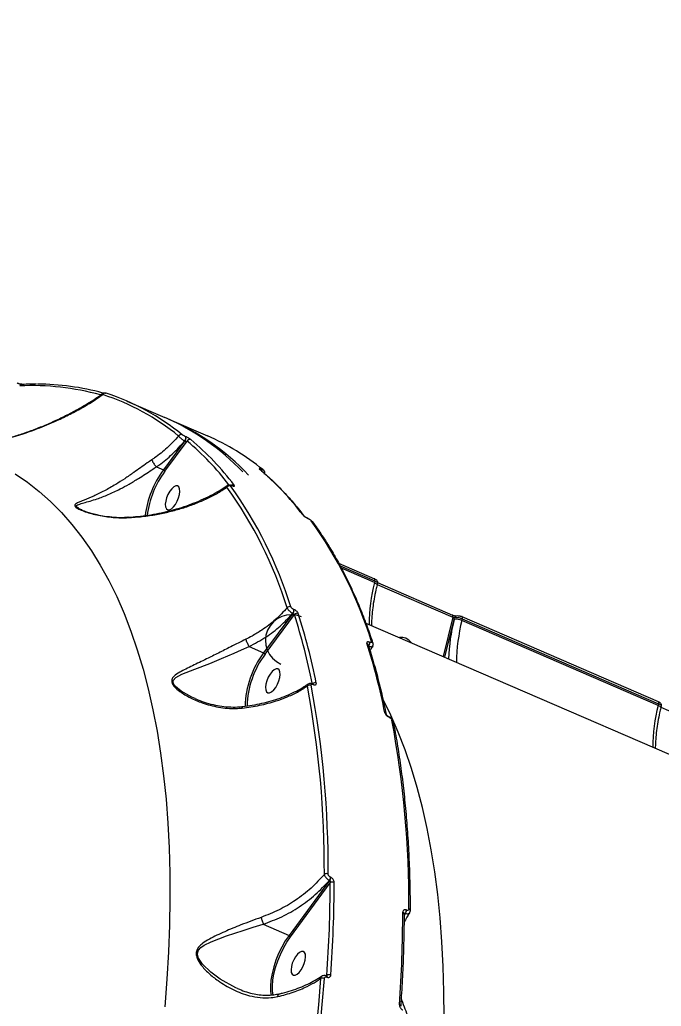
# Model space of a CAD drawing. Header units: millimetres. Extents: x -6901 to 7060, y -7557 to 6158.
# Drawn here: x 3276.9 to 3500.8, y -3158.8 to -2814.4 of the extents above; entities that cross this region are included whole.
import ezdxf

# ---------------------------------------------------------------- set-up
doc = ezdxf.new("R2010")
doc.units = ezdxf.units.MM
for name, color, linetype in [('DIKOM_ОБЪЕКТ', 7, 'Continuous'), ('DIKOM_РАЗМЕР_ЗОНА', 7, 'Continuous'), ('DIKOM_РАЗМЕР_ОБЪЕКТА', 7, 'Continuous')]:
    doc.layers.add(name, color=color, linetype=linetype)
doc.styles.add('style1', font='arial.ttf', dxfattribs={"width": 0.8})
doc.dimstyles.new('1-50', dxfattribs={"dimtxt": 300, "dimasz": 200, "dimexe": 100, "dimexo": 0, "dimgap": 100, "dimtad": 1, "dimtxsty": 'style1', "dimcen": 200, "dimclrd": 7, "dimclre": 7, "dimclrt": 7, "dimadec": 1, "dimazin": 2, "dimtfac": 1, "dimtmove": 0, "dimatfit": 2, "dimfxl": 0, "dimlwd": 25, "dimlwe": 18, "dimarcsym": 0})

# ---------------------------------------------------------------- blocks, each defined once
blk = doc.blocks.new('*D1')
at = {"layer": 'Defpoints', "color": 0, "transparency": 16777216}
for p in [(-4076.66, -462.32), (4983.51, -3127.59), (4983.51, -6854.07)]:
    blk.add_point(p, dxfattribs=at)
at = {"layer": 'DIKOM_РАЗМЕР_ОБЪЕКТА', "color": 7, "lineweight": 18, "transparency": 16777216}
for p, q in [((-4076.66, -462.32), (-4076.66, -6954.07)), ((4983.51, -3127.59), (4983.51, -6954.07))]:
    blk.add_line(p, q, dxfattribs=at)
at = {"layer": 'DIKOM_РАЗМЕР_ОБЪЕКТА', "color": 7, "lineweight": 25, "transparency": 16777216}
blk.add_line((-3876.66, -6854.07), (4783.51, -6854.07), dxfattribs=at)
at = {"layer": 'DIKOM_РАЗМЕР_ОБЪЕКТА', "color": 7, "transparency": 16777216}
for points in [[(-3876.66, -6820.74), (-3876.66, -6887.4), (-4076.66, -6854.07)], [(4783.51, -6820.74), (4783.51, -6887.4), (4983.51, -6854.07)]]:
    blk.add_solid(points, dxfattribs=at)
at = {"layer": 'DIKOM_РАЗМЕР_ОБЪЕКТА', "color": 7, "transparency": 16777216, "insert": (453.43, -6600.9), "char_height": 300, "attachment_point": 5, "style": 'style1'}
blk.add_mtext('9050', dxfattribs=at)
blk = doc.blocks.new('*D2')
at = {"layer": 'Defpoints', "color": 0, "transparency": 16777216}
for p in [(-1102.73, 4151.17), (-5819.23, -4492.42), (4721.24, -4492.42)]:
    blk.add_point(p, dxfattribs=at)
at = {"layer": 'DIKOM_РАЗМЕР_ОБЪЕКТА', "color": 7, "lineweight": 18, "transparency": 16777216}
for p, q in [((-1102.73, 4151.17), (-5919.23, 4151.17)), ((4721.24, -4492.42), (-5919.23, -4492.42))]:
    blk.add_line(p, q, dxfattribs=at)
at = {"layer": 'DIKOM_РАЗМЕР_ОБЪЕКТА', "color": 7, "lineweight": 25, "transparency": 16777216}
blk.add_line((-5819.23, 3951.17), (-5819.23, -4292.42), dxfattribs=at)
at = {"layer": 'DIKOM_РАЗМЕР_ОБЪЕКТА', "color": 7, "transparency": 16777216}
for points in [[(-5852.56, 3951.17), (-5785.89, 3951.17), (-5819.23, 4151.17)], [(-5852.56, -4292.42), (-5785.89, -4292.42), (-5819.23, -4492.42)]]:
    blk.add_solid(points, dxfattribs=at)
at = {"layer": 'DIKOM_РАЗМЕР_ОБЪЕКТА', "color": 7, "transparency": 16777216, "insert": (-6072.4, -170.63), "char_height": 300, "attachment_point": 5, "rotation": 90, "style": 'style1'}
blk.add_mtext('8650', dxfattribs=at)
blk = doc.blocks.new('*D3')
at = {"layer": 'Defpoints', "color": 0, "transparency": 16777216}
for p in [(-1553.27, 6158.28), (-6450.85, -6312.94), (5659.92, -6312.94)]:
    blk.add_point(p, dxfattribs=at)
at = {"layer": 'DIKOM_РАЗМЕР_ЗОНА', "color": 7, "lineweight": 18, "transparency": 16777216}
for p, q in [((-1553.27, 6158.28), (-6550.85, 6158.28)), ((5659.92, -6312.94), (-6550.85, -6312.94))]:
    blk.add_line(p, q, dxfattribs=at)
at = {"layer": 'DIKOM_РАЗМЕР_ЗОНА', "color": 7, "lineweight": 25, "transparency": 16777216}
blk.add_line((-6450.85, 5958.28), (-6450.85, -6112.94), dxfattribs=at)
at = {"layer": 'DIKOM_РАЗМЕР_ЗОНА', "color": 7, "transparency": 16777216}
for points in [[(-6484.18, 5958.28), (-6417.52, 5958.28), (-6450.85, 6158.28)], [(-6484.18, -6112.94), (-6417.52, -6112.94), (-6450.85, -6312.94)]]:
    blk.add_solid(points, dxfattribs=at)
at = {"layer": 'DIKOM_РАЗМЕР_ЗОНА', "color": 7, "transparency": 16777216, "insert": (-6704.02, -77.33), "char_height": 300, "attachment_point": 5, "rotation": 90, "style": 'style1'}
blk.add_mtext('12500', dxfattribs=at)
blk = doc.blocks.new('*D4')
at = {"layer": 'Defpoints', "color": 0, "transparency": 16777216}
for p in [(-5588.2, -1083.32), (7059.54, -2218.88), (7059.54, -7457.08)]:
    blk.add_point(p, dxfattribs=at)
at = {"layer": 'DIKOM_РАЗМЕР_ЗОНА', "color": 7, "lineweight": 18, "transparency": 16777216}
for p, q in [((-5588.2, -1083.32), (-5588.2, -7557.08)), ((7059.54, -2218.88), (7059.54, -7557.08))]:
    blk.add_line(p, q, dxfattribs=at)
at = {"layer": 'DIKOM_РАЗМЕР_ЗОНА', "color": 7, "lineweight": 25, "transparency": 16777216}
blk.add_line((-5388.2, -7457.08), (6859.54, -7457.08), dxfattribs=at)
at = {"layer": 'DIKOM_РАЗМЕР_ЗОНА', "color": 7, "transparency": 16777216}
for points in [[(-5388.2, -7423.74), (-5388.2, -7490.41), (-5588.2, -7457.08)], [(6859.54, -7423.74), (6859.54, -7490.41), (7059.54, -7457.08)]]:
    blk.add_solid(points, dxfattribs=at)
at = {"layer": 'DIKOM_РАЗМЕР_ЗОНА', "color": 7, "transparency": 16777216, "insert": (735.67, -7203.9), "char_height": 300, "attachment_point": 5, "style": 'style1'}
blk.add_mtext('12650', dxfattribs=at)

msp = doc.modelspace()

# ---------------------------------------------------------------- linework, layer by layer
at = {"layer": 'DIKOM_ОБЪЕКТ', "color": 7, "linetype": 'Continuous', "lineweight": 15}
for p, q in [((3314.272, -2947.506), (3327.527, -2953.246)), ((3329.177, -2953.961), (3342.431, -2959.701)), ((3334.538, -2961.44), (3327.002, -2971.555)), ((3327.498, -2972.026), (3335.345, -2961.493)), ((3334.511, -2961.428), (3334.538, -2961.44)), ((3334.818, -2959.962), (3334.791, -2959.95)), ((3324.557, -2970.495), (3324.563, -2970.499)), ((3324.563, -2970.499), (3327.002, -2971.555)), ((3361.255, -2971.411), (3361.228, -2971.4)), ((3350.832, -2976.949), (3350.917, -2976.986)), ((3350.917, -2977.019), (3351.002, -2977.055)), ((3377.327, -2988.424), (3377.412, -2988.46)), ((3377.412, -2988.493), (3377.497, -2988.53)), ((3388.172, -3004.132), (3400.684, -3009.551)), ((3388.664, -3005.041), (3400.805, -3010.299)), ((3400.656, -3010.904), (3389.139, -3005.916)), ((3400.805, -3010.299), (3400.656, -3010.904)), ((3401.717, -3011.095), (3401.563, -3011.721)), ((3401.608, -3011.537), (3428.005, -3022.969)), ((3401.742, -3010.9), (3427.884, -3022.222)), ((3372.588, -3020.311), (3372.542, -3020.291)), ((3372.22, -3021.641), (3361.999, -3035.432)), ((3362.496, -3035.902), (3372.739, -3022.081)), ((3372.175, -3021.621), (3372.22, -3021.641)), ((3428.005, -3022.969), (3424.634, -3036.712)), ((3425.262, -3036.984), (3428.506, -3023.755)), ((3428.506, -3023.755), (3428.664, -3023.113)), ((3431.193, -3024.129), (3431.341, -3023.523)), ((3499.693, -3053.795), (3431.193, -3024.129)), ((3431.221, -3022.776), (3431.209, -3022.771)), ((3431.221, -3022.776), (3499.721, -3052.442)), ((3431.341, -3023.523), (3499.842, -3053.189)), ((3397.663, -3025.032), (3666.522, -3141.469)), ((3356.953, -3033.246), (3361.999, -3035.432)), ((3399.043, -3031.768), (3398.997, -3031.748)), ((3379.126, -3046.213), (3379.192, -3046.242)), ((3379.279, -3046.448), (3379.345, -3046.477)), ((3499.842, -3053.189), (3499.693, -3053.795)), ((3500.753, -3053.986), (3500.6, -3054.612)), ((3500.645, -3054.428), (3527.041, -3065.86)), ((3405.602, -3057.679), (3405.668, -3057.708)), ((3405.755, -3057.914), (3405.82, -3057.943)), ((3385.403, -3113.808), (3385.337, -3113.779)), ((3385.007, -3114.912), (3370.874, -3134.08)), ((3371.372, -3134.549), (3385.249, -3115.728)), ((3384.942, -3114.884), (3385.007, -3114.912)), ((3411.483, -3126.378), (3411.002, -3127.299)), ((3411.005, -3126.909), (3411.417, -3126.35)), ((3411.417, -3126.35), (3411.483, -3126.378)), ((3411.878, -3125.274), (3411.812, -3125.245)), ((3361.889, -3130.188), (3370.874, -3134.08)), ((3383.924, -3148.154), (3383.97, -3148.173)), ((3384.071, -3148.034), (3383.926, -3148.154)), ((3384.089, -3148.632), (3384.134, -3148.651))]:
    msp.add_line(p, q, dxfattribs=at)
at = {"layer": 'DIKOM_ОБЪЕКТ', "color": 7, "linetype": 'Continuous', "lineweight": 15, "flags": 128}
for points in [[(3360.746, -2971.449), (3360.702, -2971.415), (3360.55, -2971.328)], [(3361.905, -2971.578), (3361.862, -2971.545), (3361.717, -2971.463)], [(3275.295, -2972.961), (3279.575, -2975.854), (3283.7, -2979.065), (3287.667, -2982.591), (3291.473, -2986.43), (3295.112, -2990.578), (3298.583, -2995.031), (3301.882, -2999.784), (3305.005, -3004.834), (3307.95, -3010.175), (3310.715, -3015.803), (3313.296, -3021.712), (3315.692, -3027.898), (3317.899, -3034.353), (3319.917, -3041.073), (3321.742, -3048.05), (3323.374, -3055.279), (3324.811, -3062.753), (3326.051, -3070.464), (3327.094, -3078.406), (3327.938, -3086.572), (3328.582, -3094.952), (3329.027, -3103.541), (3329.271, -3112.329), (3329.315, -3121.309), (3329.158, -3130.472), (3328.8, -3139.81), (3328.242, -3149.314), (3327.485, -3158.976)], [(3329.939, -2978.115), (3329.239, -2979.014), (3328.62, -2980.098), (3328.13, -2981.281), (3327.81, -2982.467), (3327.686, -2983.558), (3327.768, -2984.468), (3328.049, -2985.121), (3328.507, -2985.467), (3329.103, -2985.475), (3329.791, -2985.146), (3330.514, -2984.506), (3331.214, -2983.608), (3331.833, -2982.523), (3332.323, -2981.34), (3332.643, -2980.155), (3332.766, -2979.064), (3332.685, -2978.154), (3332.404, -2977.5), (3331.946, -2977.155), (3331.35, -2977.147), (3330.662, -2977.476), (3329.939, -2978.115)], [(3400.805, -3010.299), (3400.838, -3010.127), (3400.852, -3009.968), (3400.844, -3009.827), (3400.817, -3009.71), (3400.77, -3009.62), (3400.705, -3009.562), (3400.684, -3009.551)], [(3400.656, -3010.904), (3400.958, -3011.05), (3401.209, -3011.204), (3401.399, -3011.359), (3401.52, -3011.51), (3401.568, -3011.65), (3401.563, -3011.721)], [(3428.005, -3022.969), (3428.038, -3022.797), (3428.051, -3022.637), (3428.044, -3022.496), (3428.016, -3022.379), (3427.968, -3022.289), (3427.903, -3022.231), (3427.884, -3022.222)], [(3431.341, -3023.523), (3431.375, -3023.352), (3431.388, -3023.193), (3431.38, -3023.052), (3431.353, -3022.935), (3431.306, -3022.845), (3431.241, -3022.786), (3431.221, -3022.776)], [(3338.123, -3051.384), (3336.989, -3050.926), (3333.212, -3048.786), (3331.249, -3047.171), (3330.555, -3046.201), (3330.4, -3045.309), (3330.402, -3045.298), (3330.468, -3045.053), (3331.312, -3044.07), (3333.453, -3042.92), (3338.011, -3041.11), (3343.165, -3039.149), (3347.341, -3037.441), (3351.695, -3035.568), (3354.316, -3034.409), (3356.946, -3033.243), (3356.948, -3033.243), (3356.948, -3033.243)], [(3364.937, -3041.992), (3364.237, -3042.89), (3363.617, -3043.975), (3363.128, -3045.158), (3362.808, -3046.343), (3362.684, -3047.435), (3362.766, -3048.344), (3363.047, -3048.998), (3363.504, -3049.343), (3364.101, -3049.351), (3364.789, -3049.023), (3365.512, -3048.383), (3366.211, -3047.484), (3366.831, -3046.4), (3367.32, -3045.217), (3367.64, -3044.032), (3367.764, -3042.94), (3367.682, -3042.031), (3367.401, -3041.377), (3366.944, -3041.032), (3366.347, -3041.023), (3365.66, -3041.352), (3364.937, -3041.992)], [(3424.968, -3162.734), (3424.924, -3153.755), (3424.68, -3144.966), (3424.235, -3136.378), (3423.591, -3127.997), (3422.747, -3119.832), (3421.704, -3111.89), (3420.464, -3104.178), (3419.027, -3096.705), (3417.395, -3089.476), (3415.57, -3082.498), (3413.552, -3075.778), (3411.345, -3069.323), (3408.949, -3063.138), (3406.368, -3057.228), (3403.693, -3051.772)], [(3499.693, -3053.795), (3499.995, -3053.941), (3500.246, -3054.095), (3500.435, -3054.25), (3500.557, -3054.4), (3500.605, -3054.541), (3500.6, -3054.611)], [(3499.842, -3053.189), (3499.875, -3053.018), (3499.888, -3052.859), (3499.881, -3052.718), (3499.853, -3052.601), (3499.806, -3052.511), (3499.742, -3052.452), (3499.721, -3052.442)], [(3352.894, -3152.58), (3352.245, -3152.349), (3346.829, -3149.345), (3343.538, -3146.938), (3340.66, -3144.118), (3339.293, -3142.039), (3338.944, -3140.624), (3339.167, -3139.537), (3339.303, -3139.275), (3340.121, -3138.316), (3341.186, -3137.545), (3343.664, -3136.285), (3349.022, -3134.234), (3354.832, -3132.337), (3358.328, -3131.245), (3361.886, -3130.187), (3361.887, -3130.187), (3361.887, -3130.187)], [(3370.874, -3134.08), (3369.553, -3136.032), (3368.328, -3138.163), (3367.229, -3140.423), (3366.28, -3142.758), (3365.505, -3145.114), (3364.921, -3147.436), (3364.542, -3149.669), (3364.377, -3151.762), (3364.429, -3153.666), (3364.602, -3154.899)], [(3365.321, -3154.885), (3365.122, -3153.541), (3365.071, -3151.695), (3365.232, -3149.666), (3365.599, -3147.5), (3366.165, -3145.248), (3366.917, -3142.964), (3367.837, -3140.7), (3368.903, -3138.509), (3370.09, -3136.443), (3371.372, -3134.549)], [(3373.812, -3140.64), (3373.112, -3141.538), (3372.492, -3142.623), (3372.003, -3143.806), (3371.683, -3144.991), (3371.559, -3146.082), (3371.641, -3146.992), (3371.922, -3147.646), (3372.379, -3147.991), (3372.976, -3147.999), (3373.664, -3147.67), (3374.387, -3147.031), (3375.086, -3146.132), (3375.706, -3145.048), (3376.196, -3143.865), (3376.515, -3142.68), (3376.639, -3141.588), (3376.557, -3140.678), (3376.276, -3140.025), (3375.819, -3139.68), (3375.222, -3139.671), (3374.535, -3140), (3373.812, -3140.64)], [(3381.857, -3149.15), (3381.12, -3158.284), (3380.221, -3167.537), (3379.162, -3176.904), (3377.943, -3186.378), (3376.564, -3195.952), (3375.027, -3205.621), (3373.333, -3215.377), (3371.482, -3225.214)], [(3372.803, -3225.333), (3374.657, -3215.474), (3376.355, -3205.697), (3377.896, -3196.007), (3379.277, -3186.411), (3380.499, -3176.916), (3381.561, -3167.528), (3382.461, -3158.255), (3383.2, -3149.101)]]:
    msp.add_lwpolyline(points, dxfattribs=at)
at = {"layer": 'DIKOM_ОБЪЕКТ', "color": 7, "linetype": 'Continuous', "lineweight": 15}
for centre, radius, start, end in [((3277.732, -2942.478), 0.886, 94.42635, 164.15626), ((3282.524, -3030.173), 88.596, 74.69197, 89.6705), ((3281.147, -3031.678), 89.544, 74.50211, 92.73179), ((3306.707, -2945.641), 0.924, 69.31314, 156.78213), ((3281.778, -3022.522), 81.745, 50.69638, 72.00357), ((3280.657, -3022.853), 81.567, 50.69695, 72.00329), ((3293.146, -3031.391), 85.374, 43.83698, 66.25256), ((3295.31, -3031.408), 84.525, 43.37861, 66.98988), ((3333.209, -2960.21), 1.004, 69.70424, 151.83793), ((3333.518, -2960.475), 1.377, 316.16644, 22.37885), ((3333.545, -2960.486), 1.377, 316.17214, 22.38208), ((3336.268, -2961.916), 1.015, 69.91827, 155.38479), ((3272.353, -3036.249), 97.757, 37.50893, 49.8812), ((3273.293, -3036.089), 98.254, 37.06625, 49.87282), ((3309.484, -3035.414), 82.571, 50.75941, 66.48317), ((3355.047, -2992.014), 34.714, 143.89006, 172.54948), ((3354.719, -2991.875), 33.689, 143.90149, 172.43014), ((3297.215, -3046.466), 98.27, 37.06729, 49.87179), ((3360.718, -2971.783), 0.637, 345.45463, 36.94745), ((3360.74, -2971.797), 0.643, 344.87113, 36.84953), ((3350.102, -2978.139), 1.065, 69.57242, 147.68385), ((3228.801, -3063.907), 148.157, 17.35947, 35.64373), ((3229.806, -3063.67), 148.485, 17.35959, 35.64376), ((3351.323, -2977.792), 0.996, 68.14839, 121.01543), ((3350.747, -2977.14), 0.209, 35.64852, 66.13967), ((3350.833, -2977.177), 0.209, 35.60367, 67.30126), ((3375.322, -2987.95), 0.779, 36.82376, 66.93192), ((3377.243, -2988.614), 0.208, 35.55477, 67.49924), ((3377.326, -2988.654), 0.212, 35.7938, 65.32452), ((3257.97, -3075.863), 148.48, 17.35919, 35.64403), ((3378.327, -2990.054), 0.78, 36.69585, 66.91803), ((3457.796, -3025.645), 59.01, 165.53434, 179.87636), ((3371.104, -3020.457), 1.17, 68.74172, 139.82047), ((3370.819, -3020.531), 1.74, 321.19994, 7.93303), ((3370.864, -3020.551), 1.741, 321.20873, 7.92424), ((3371.602, -3031.117), 9, 66.58356, 246.58356), ((3373.673, -3022.784), 1.169, 68.62226, 143.04557), ((3154.544, -3091.392), 228.939, 11.34967, 17.62275), ((3155.371, -3091.175), 229.499, 11.3497, 17.62242), ((3490.079, -3039.526), 63.561, 165.63339, 178.21129), ((3429.249, -3028.253), 4.559, 64.76363, 99.37576), ((3429.467, -3023.292), 0.823, 106.50912, 167.38406), ((3488.332, -3038.87), 59.01, 165.53434, 179.87648), ((3410.197, -3033.365), 3.335, 65.30752, 103.51969), ((3409.693, -3034.514), 4.59, 35.2539, 65.57068), ((3179.316, -3101.536), 229.487, 11.34927, 17.62232), ((3397.765, -3032.734), 0.725, 18.92267, 68.28453), ((3397.274, -3031.988), 1.74, 321.20145, 7.93153), ((3397.319, -3032.008), 1.74, 321.20145, 7.93153), ((3399.417, -3032.237), 0.727, 18.93831, 68.19352), ((3387.906, -3054.911), 32.413, 143.06098, 178.65207), ((3387.912, -3054.897), 31.73, 143.22738, 178.37362), ((3378.141, -3047.896), 1.232, 68.10925, 135.19733), ((3036.61, -3110.811), 346.576, 359.67713, 10.60496), ((3037.178, -3110.678), 347.355, 359.67725, 10.60468), ((3379.924, -3047.159), 1.237, 68.29173, 130.12058), ((3378.984, -3046.473), 0.296, 4.78235, 61.11988), ((3379.052, -3046.501), 0.294, 4.69042, 62.18096), ((3556.832, -3068.536), 59.01, 165.53429, 179.8764), ((3404.072, -3057.023), 0.692, 12.70535, 69.44571), ((3405.462, -3057.938), 0.294, 4.67479, 62.31736), ((3405.525, -3057.967), 0.296, 4.81646, 60.77801), ((3065.349, -3122.872), 347.343, 359.67707, 10.60488), ((3406.515, -3059.597), 0.693, 13.39609, 69.41792), ((3383.972, -3113.924), 1.404, 66.70934, 124.28479), ((3383.315, -3113.678), 2.025, 323.46644, 357.14444), ((3383.381, -3113.707), 2.024, 323.46731, 357.15454), ((2893.586, -3113.975), 491.666, 356.02769, 359.79563), ((3386.082, -3116.832), 1.383, 66.2538, 127.06151), ((2893.775, -3113.808), 492.867, 356.02792, 359.79565), ((2917.842, -3124.177), 492.734, 356.0272, 359.79595), ((3410.383, -3126.532), 0.63, 7.19027, 72.45174), ((3409.791, -3125.145), 2.023, 323.45718, 357.15369), ((3409.857, -3125.174), 2.023, 323.46149, 357.16035), ((3412.513, -3125.417), 0.613, 6.25275, 73.54394), ((3370.532, -3134.94), 0.926, 24.95815, 68.31823), ((3383.644, -3148.517), 0.459, 345.5601, 52.28481), ((3383.693, -3148.536), 0.456, 345.38398, 52.95965), ((3384.845, -3149.303), 1.486, 65.62729, 121.39479), ((3382.579, -3150.505), 1.535, 66.11905, 118.06824), ((3409.252, -3158.875), 0.578, 4.93635, 75.99266)]:
    msp.add_arc(centre, radius, start, end, dxfattribs=at)
for points, knots in [([(3275.926, -2941.182), (3275.93, -2941.184), (3275.995, -2941.214), (3276.18, -2941.284), (3276.468, -2941.38), (3276.814, -2941.474), (3277.196, -2941.553), (3277.491, -2941.594), (3277.657, -2941.594), (3277.661, -2941.594), (3277.661, -2941.594)], [0, 0, 0, 0, 0.0087869, 0.1184072, 0.2411829, 0.3896849, 0.5775668, 0.8117063, 0.9941794, 1, 1, 1, 1]), ([(3277.663, -2941.594), (3278.629, -2941.557), (3280.329, -2941.491), (3281.994, -2941.531), (3282.713, -2941.548)], [0, 0, 0, 0, 0.5685556, 1, 1, 1, 1]), ([(3256.28, -2963.802), (3256.889, -2963.737), (3258.738, -2963.541), (3261.86, -2963.026), (3265.781, -2962.253), (3269.974, -2961.263), (3274.321, -2960.051), (3278.72, -2958.629), (3283.105, -2957.013), (3287.491, -2955.191), (3291.878, -2953.155), (3296.224, -2950.925), (3300.385, -2948.529), (3303.613, -2946.499), (3305.335, -2945.238), (3305.862, -2944.852)], [0, 0, 0, 0, 0.0300628, 0.0912994, 0.158501, 0.2331412, 0.3139061, 0.3965072, 0.4823706, 0.5716813, 0.664622, 0.7620869, 0.8608976, 0.9574816, 1, 1, 1, 1]), ([(3305.851, -2944.835), (3305.832, -2944.842), (3305.724, -2944.882), (3305.743, -2945.048), (3305.831, -2945.223), (3305.858, -2945.277)], [0, 0, 0, 0, 0.132049, 0.7349844, 1, 1, 1, 1]), ([(3305.838, -2944.835), (3305.868, -2944.811), (3305.961, -2944.735), (3306.142, -2944.672), (3306.34, -2944.638), (3306.497, -2944.64), (3306.611, -2944.655), (3306.721, -2944.678), (3306.824, -2944.706), (3306.921, -2944.737), (3306.967, -2944.753)], [0, 0, 0, 0, 0.0716755, 0.2199433, 0.3462768, 0.4481626, 0.533405, 0.633053, 0.8240447, 1, 1, 1, 1]), ([(3256.195, -2963.765), (3256.54, -2963.738), (3258.669, -2963.57), (3262.411, -2962.942), (3267.401, -2961.954), (3273.843, -2960.32), (3280.771, -2958.094), (3287.534, -2955.396), (3292.824, -2952.961), (3297.43, -2950.564), (3301.817, -2948.018), (3304.511, -2946.191), (3305.858, -2945.277)], [0, 0, 0, 0, 0.0168021, 0.1036751, 0.1898161, 0.2759772, 0.4511571, 0.5834978, 0.6869944, 0.7904941, 0.8952488, 1, 1, 1, 1]), ([(3332.324, -2959.736), (3331.027, -2961.127), (3328.485, -2963.854), (3325.18, -2966.492), (3323.316, -2967.794), (3323.019, -2968.001)], [0, 0, 0, 0, 0.4665366, 0.9150124, 1, 1, 1, 1]), ([(3324.563, -2970.499), (3324.869, -2970.282), (3326.807, -2968.905), (3330.362, -2966.02), (3333.078, -2963.013), (3334.511, -2961.428)], [0, 0, 0, 0, 0.0814767, 0.5156599, 1, 1, 1, 1]), ([(3332.324, -2959.736), (3332.387, -2959.829), (3332.525, -2960.031), (3332.917, -2960.406), (3333.417, -2960.794), (3333.972, -2961.156), (3334.33, -2961.337), (3334.511, -2961.428)], [0, 0, 0, 0, 0.1847874, 0.3988033, 0.6012708, 0.799041, 1, 1, 1, 1]), ([(3334.791, -2959.95), (3334.697, -2959.908), (3334.51, -2959.824), (3334.209, -2959.671), (3333.927, -2959.515), (3333.695, -2959.372), (3333.601, -2959.301), (3333.557, -2959.268)], [0, 0, 0, 0, 0.1951783, 0.3900586, 0.5932839, 0.8111221, 1, 1, 1, 1]), ([(3334.538, -2961.44), (3334.576, -2961.454), (3334.624, -2961.473), (3334.734, -2961.502), (3334.872, -2961.526), (3335.054, -2961.536), (3335.22, -2961.525), (3335.305, -2961.504), (3335.345, -2961.493)], [0, 0, 0, 0, 0.1271469, 0.1626105, 0.3403036, 0.5453423, 0.7831442, 1, 1, 1, 1]), ([(3336.616, -2960.963), (3336.553, -2960.914), (3336.418, -2960.81), (3336.082, -2960.601), (3335.673, -2960.373), (3335.231, -2960.148), (3334.956, -2960.024), (3334.818, -2959.962)], [0, 0, 0, 0, 0.1890488, 0.4045468, 0.606861, 0.8033973, 1, 1, 1, 1]), ([(3323.019, -2968.001), (3322.482, -2968.377), (3321.182, -2969.288), (3319.053, -2970.808), (3316.397, -2972.679), (3313.456, -2974.677), (3309.98, -2976.879), (3306.313, -2978.963), (3302.604, -2980.771), (3299.811, -2981.929), (3297.858, -2982.694), (3296.703, -2983.223), (3296.066, -2983.717), (3296.097, -2984.263), (3296.835, -2984.895), (3298.309, -2985.622), (3300.27, -2986.342), (3303.337, -2987.224), (3307.516, -2988.018), (3311.603, -2988.316), (3313.983, -2988.241), (3314.593, -2988.222)], [0, 0, 0, 0, 0.0311471, 0.0753844, 0.1207355, 0.1821161, 0.2453871, 0.3302596, 0.4176102, 0.5065781, 0.5523797, 0.5980988, 0.6383977, 0.667093, 0.6962037, 0.7286733, 0.7668122, 0.8059862, 0.8877656, 0.9712475, 1, 1, 1, 1]), ([(3323.019, -2968.001), (3323.022, -2968.016), (3323.044, -2968.137), (3323.141, -2968.429), (3323.392, -2968.939), (3323.743, -2969.504), (3324.151, -2970.059), (3324.422, -2970.35), (3324.557, -2970.495)], [0, 0, 0, 0, 0.0259644, 0.2095809, 0.4071814, 0.6047883, 0.8023665, 1, 1, 1, 1]), ([(3298.504, -2985.543), (3298.077, -2985.35), (3297.297, -2984.998), (3296.837, -2984.623), (3296.612, -2984.302), (3296.668, -2983.953), (3297.551, -2983.535), (3299.165, -2983.046), (3301.415, -2982.437), (3304.271, -2981.569), (3307.712, -2980.237), (3311.492, -2978.476), (3315.051, -2976.534), (3318.001, -2974.771), (3320.656, -2973.063), (3322.764, -2971.704), (3324.021, -2970.817), (3324.557, -2970.496), (3324.557, -2970.495)], [0, 0, 0, 0, 0.037426, 0.0683607, 0.0744683, 0.1115034, 0.1654563, 0.2491203, 0.3333411, 0.4174423, 0.5390075, 0.6604003, 0.7476545, 0.8347763, 0.8964015, 0.9579805, 0.9999688, 1, 1, 1, 1]), ([(3327.498, -2972.026), (3327.495, -2972.018), (3327.488, -2971.996), (3327.461, -2971.937), (3327.397, -2971.844), (3327.282, -2971.729), (3327.144, -2971.625), (3327.049, -2971.579), (3327.002, -2971.555)], [0, 0, 0, 0, 0.0536896, 0.1414146, 0.3560838, 0.5706919, 0.7852003, 1, 1, 1, 1]), ([(3361.228, -2971.4), (3361.167, -2971.374), (3360.967, -2971.289), (3360.679, -2971.185), (3360.459, -2971.139), (3360.396, -2971.182), (3360.499, -2971.279), (3360.55, -2971.328)], [0, 0, 0, 0, 0.0931537, 0.3038917, 0.5302404, 0.7651807, 1, 1, 1, 1]), ([(3360.743, -2971.447), (3360.743, -2971.446), (3360.74, -2971.444), (3360.746, -2971.449), (3360.75, -2971.452)], [0, 0, 0, 0, 0.3485025, 1, 1, 1, 1]), ([(3360.746, -2971.449), (3361.45, -2972.048), (3363.485, -2973.782), (3366.742, -2976.864), (3370.466, -2980.785), (3373.517, -2984.352), (3375.302, -2986.653), (3375.941, -2987.477)], [0, 0, 0, 0, 0.1293359, 0.3739666, 0.6186903, 0.863549, 1, 1, 1, 1]), ([(3361.717, -2971.463), (3361.752, -2971.496), (3361.822, -2971.561), (3361.779, -2971.589), (3361.63, -2971.558), (3361.432, -2971.487), (3361.296, -2971.429), (3361.255, -2971.411)], [0, 0, 0, 0, 0.2336547, 0.4672726, 0.6955225, 0.9086665, 1, 1, 1, 1]), ([(3361.903, -2971.581), (3361.929, -2971.601), (3362.016, -2971.667), (3362.166, -2971.832), (3362.321, -2972.118), (3362.373, -2972.46), (3362.329, -2972.774), (3362.218, -2972.935), (3362.177, -2972.995)], [0, 0, 0, 0, 0.0811371, 0.266226, 0.4630156, 0.6589531, 0.8729899, 1, 1, 1, 1]), ([(3314.593, -2988.222), (3316.287, -2988.111), (3319.696, -2987.887), (3324.563, -2987.15), (3329.22, -2986.169), (3333.617, -2984.947), (3337.839, -2983.484), (3341.828, -2981.79), (3345.692, -2979.836), (3348, -2978.346), (3349.202, -2977.57)], [0, 0, 0, 0, 0.1236853, 0.2488945, 0.368955, 0.4907435, 0.6125464, 0.7380558, 0.8635704, 1, 1, 1, 1]), ([(3314.703, -2988.038), (3314.971, -2988.028), (3316.45, -2987.975), (3319.122, -2987.705), (3322.725, -2987.222), (3326.325, -2986.545), (3329.91, -2985.691), (3333.451, -2984.658), (3336.92, -2983.45), (3340.284, -2982.07), (3343.507, -2980.535), (3346.508, -2978.844), (3348.465, -2977.641), (3349.342, -2976.977), (3349.374, -2976.953)], [0, 0, 0, 0, 0.0193108, 0.1065442, 0.1961124, 0.2882692, 0.3831378, 0.4806712, 0.5806128, 0.6826348, 0.7867412, 0.8913486, 0.9959948, 1, 1, 1, 1]), ([(3349.389, -2976.971), (3349.33, -2977.013), (3349.178, -2977.119), (3349.165, -2977.365), (3349.197, -2977.541), (3349.202, -2977.57)], [0, 0, 0, 0, 0.3490627, 0.8957185, 1, 1, 1, 1]), ([(3349.386, -2976.959), (3349.446, -2976.916), (3349.594, -2976.811), (3349.873, -2976.751), (3350.195, -2976.75), (3350.508, -2976.815), (3350.747, -2976.921), (3350.862, -2976.972)], [0, 0, 0, 0, 0.1328767, 0.3268161, 0.5191562, 0.7682047, 1, 1, 1, 1]), ([(3350.474, -2977.141), (3350.437, -2977.08), (3350.372, -2976.971), (3350.435, -2976.902), (3350.578, -2976.902), (3350.755, -2976.951), (3350.879, -2977.003), (3350.917, -2977.019)], [0, 0, 0, 0, 0.3025915, 0.5347047, 0.725474, 0.9171036, 1, 1, 1, 1]), ([(3350.913, -2976.983), (3350.953, -2977), (3351.053, -2977.043), (3351.147, -2977.073), (3351.203, -2977.084), (3351.191, -2977.083), (3351.189, -2977.083)], [0, 0, 0, 0, 0.2548931, 0.6345981, 0.9446311, 1, 1, 1, 1]), ([(3351.002, -2977.055), (3351.059, -2977.079), (3351.255, -2977.161), (3351.533, -2977.237), (3351.758, -2977.234), (3351.851, -2977.124), (3351.749, -2976.958), (3351.693, -2976.868)], [0, 0, 0, 0, 0.0796486, 0.2757445, 0.4707596, 0.7105434, 1, 1, 1, 1]), ([(3298.707, -2985.636), (3298.689, -2985.63), (3298.608, -2985.602), (3298.55, -2985.569), (3298.504, -2985.543)], [0, 0, 0, 0, 0.2187961, 1, 1, 1, 1]), ([(3298.709, -2985.63), (3298.835, -2985.685), (3299.269, -2985.872), (3300.317, -2986.237), (3301.884, -2986.71), (3304.019, -2987.226), (3306.7, -2987.728), (3309.84, -2988.068), (3312.585, -2988.19), (3314.201, -2988.073), (3314.696, -2988.037)], [0, 0, 0, 0, 0.031458, 0.1079272, 0.2169813, 0.344602, 0.5114056, 0.7139332, 0.9124693, 1, 1, 1, 1]), ([(3314.704, -2988.061), (3314.7, -2988.058), (3314.669, -2988.033), (3314.632, -2988.108), (3314.602, -2988.195), (3314.593, -2988.222)], [0, 0, 0, 0, 0.0990652, 0.7229969, 1, 1, 1, 1]), ([(3375.627, -2987.233), (3375.638, -2987.247), (3375.715, -2987.346), (3375.912, -2987.544), (3376.269, -2987.831), (3376.647, -2988.088), (3377.039, -2988.319), (3377.288, -2988.435), (3377.412, -2988.493)], [0, 0, 0, 0, 0.0392545, 0.2872251, 0.4951835, 0.6709946, 0.8352892, 1, 1, 1, 1]), ([(3375.946, -2987.483), (3375.948, -2987.486), (3375.955, -2987.495), (3376.042, -2987.59), (3376.237, -2987.763), (3376.544, -2987.991), (3376.882, -2988.2), (3377.147, -2988.344), (3377.276, -2988.399), (3377.323, -2988.42)], [0, 0, 0, 0, 0.0560959, 0.1967728, 0.3852918, 0.6124383, 0.7808527, 0.918876, 1, 1, 1, 1]), ([(3377.413, -2988.463), (3377.429, -2988.469), (3377.583, -2988.53), (3377.805, -2988.646), (3377.982, -2988.764), (3378.026, -2988.793)], [0, 0, 0, 0, 0.0783894, 0.7676774, 1, 1, 1, 1]), ([(3377.497, -2988.53), (3377.578, -2988.567), (3377.74, -2988.642), (3377.992, -2988.791), (3378.231, -2988.955), (3378.454, -2989.136), (3378.577, -2989.263), (3378.626, -2989.327), (3378.633, -2989.336)], [0, 0, 0, 0, 0.1673411, 0.3344794, 0.5091575, 0.7131094, 0.9577696, 1, 1, 1, 1]), ([(3378.026, -2988.793), (3378.118, -2988.852), (3378.366, -2989.01), (3378.69, -2989.265), (3378.853, -2989.496), (3378.932, -2989.609)], [0, 0, 0, 0, 0.2340019, 0.6270151, 1, 1, 1, 1]), ([(3378.953, -2989.588), (3379.542, -2990.396), (3381.248, -2992.737), (3383.953, -2996.813), (3387.013, -3001.9), (3389.911, -3007.25), (3392.648, -3012.853), (3395.22, -3018.707), (3397.583, -3024.701), (3399.174, -3029.185), (3399.977, -3031.613), (3400.104, -3031.996)], [0, 0, 0, 0, 0.0688564, 0.1994184, 0.330021, 0.4606746, 0.5913705, 0.7221011, 0.8528593, 0.9767784, 1, 1, 1, 1]), ([(3400.678, -3009.555), (3400.846, -3009.634), (3401.155, -3009.779), (3401.491, -3010.083), (3401.704, -3010.458), (3401.777, -3010.818), (3401.719, -3011.02), (3401.698, -3011.091)], [0, 0, 0, 0, 0.2743601, 0.5026059, 0.7062982, 0.8968318, 1, 1, 1, 1]), ([(3400.805, -3010.299), (3400.922, -3010.353), (3401.216, -3010.489), (3401.549, -3010.724), (3401.738, -3010.947), (3401.703, -3011.051), (3401.689, -3011.089)], [0, 0, 0, 0, 0.2026919, 0.5120272, 0.8215324, 1, 1, 1, 1]), ([(3401.563, -3011.721), (3401.427, -3012.291), (3401.034, -3013.945), (3400.507, -3016.629), (3400.04, -3019.722), (3399.755, -3022.677), (3399.649, -3024.722), (3399.658, -3025.753), (3399.659, -3025.896)], [0, 0, 0, 0, 0.1125331, 0.3264568, 0.5400757, 0.7532297, 0.965815, 1, 1, 1, 1]), ([(3370.21, -3019.702), (3368.905, -3021.105), (3366.262, -3023.945), (3361.992, -3027.156), (3358.413, -3029.349), (3356.495, -3030.319), (3355.761, -3030.689)], [0, 0, 0, 0, 0.324706, 0.6574829, 0.8690062, 1, 1, 1, 1]), ([(3370.21, -3019.702), (3370.267, -3019.84), (3370.381, -3020.114), (3370.763, -3020.591), (3371.251, -3021.046), (3371.747, -3021.401), (3372.053, -3021.559), (3372.175, -3021.621)], [0, 0, 0, 0, 0.2142748, 0.4283562, 0.6427579, 0.8576219, 1, 1, 1, 1]), ([(3372.542, -3020.291), (3372.48, -3020.261), (3372.323, -3020.188), (3372.067, -3020.018), (3371.815, -3019.799), (3371.618, -3019.569), (3371.558, -3019.434), (3371.528, -3019.367)], [0, 0, 0, 0, 0.1422989, 0.3570929, 0.5715405, 0.7856759, 1, 1, 1, 1]), ([(3374.099, -3021.696), (3374.055, -3021.594), (3373.966, -3021.391), (3373.671, -3021.044), (3373.294, -3020.716), (3372.913, -3020.464), (3372.68, -3020.354), (3372.588, -3020.311)], [0, 0, 0, 0, 0.2150481, 0.4299991, 0.6447003, 0.859242, 1, 1, 1, 1]), ([(3356.953, -3033.246), (3358.933, -3032.181), (3362.81, -3030.096), (3367.962, -3026.15), (3370.759, -3023.143), (3372.175, -3021.621)], [0, 0, 0, 0, 0.3403197, 0.6660484, 1, 1, 1, 1]), ([(3372.22, -3021.641), (3372.251, -3021.655), (3372.329, -3021.692), (3372.458, -3021.773), (3372.587, -3021.877), (3372.69, -3021.987), (3372.723, -3022.05), (3372.739, -3022.081)], [0, 0, 0, 0, 0.140693, 0.3552319, 0.5699185, 0.7848717, 1, 1, 1, 1]), ([(3427.888, -3022.222), (3427.9, -3022.227), (3427.984, -3022.267), (3428.212, -3022.346), (3428.545, -3022.437), (3428.867, -3022.493), (3429.093, -3022.51), (3429.22, -3022.505), (3429.235, -3022.503), (3429.241, -3022.501)], [0, 0, 0, 0, 0.0301495, 0.2067319, 0.4053109, 0.6112407, 0.7728337, 0.8981285, 1, 1, 1, 1]), ([(3428.005, -3022.969), (3428.054, -3022.989), (3428.152, -3023.028), (3428.318, -3023.075), (3428.474, -3023.106), (3428.593, -3023.118), (3428.644, -3023.114), (3428.664, -3023.113)], [0, 0, 0, 0, 0.2139698, 0.4281786, 0.6427589, 0.8578674, 1, 1, 1, 1]), ([(3428.664, -3023.113), (3428.748, -3023.094), (3428.959, -3023.046), (3429.446, -3023.046), (3430.08, -3023.13), (3430.751, -3023.292), (3431.144, -3023.446), (3431.341, -3023.523)], [0, 0, 0, 0, 0.1417037, 0.3563961, 0.5709515, 0.785444, 1, 1, 1, 1]), ([(3429.234, -3022.504), (3429.36, -3022.481), (3429.683, -3022.421), (3430.146, -3022.458), (3430.486, -3022.547), (3430.602, -3022.577)], [0, 0, 0, 0, 0.2970739, 0.7618169, 1, 1, 1, 1]), ([(3430.602, -3022.577), (3430.68, -3022.593), (3430.896, -3022.639), (3431.084, -3022.728), (3431.204, -3022.784)], [0, 0, 0, 0, 0.362682, 1, 1, 1, 1]), ([(3355.761, -3030.689), (3354.889, -3031.122), (3353.129, -3031.997), (3349.921, -3033.631), (3346.174, -3035.534), (3341.657, -3037.775), (3337.867, -3039.596), (3334.807, -3041.079), (3332.571, -3042.259), (3330.794, -3043.398), (3330.015, -3044.436), (3329.851, -3045.29), (3329.993, -3046.09), (3330.93, -3047.449), (3333.066, -3049.25), (3336.42, -3051.21), (3340.959, -3053.137), (3346.287, -3054.553), (3351.025, -3054.989), (3353.783, -3054.76), (3354.509, -3054.7)], [0, 0, 0, 0, 0.0440633, 0.0889573, 0.1624876, 0.238206, 0.3352462, 0.3852656, 0.4352603, 0.4935526, 0.5321358, 0.5402095, 0.5665609, 0.592741, 0.6382736, 0.7076024, 0.7787244, 0.8710031, 0.9660356, 1, 1, 1, 1]), ([(3355.761, -3030.689), (3355.768, -3030.713), (3355.794, -3030.805), (3355.88, -3031.061), (3356.062, -3031.522), (3356.34, -3032.129), (3356.651, -3032.741), (3356.849, -3033.075), (3356.948, -3033.243)], [0, 0, 0, 0, 0.0380846, 0.1491848, 0.3619016, 0.5745983, 0.7872945, 1, 1, 1, 1]), ([(3356.948, -3033.243), (3356.949, -3033.244), (3356.95, -3033.245), (3356.952, -3033.246), (3356.953, -3033.246)], [0, 0, 0, 0, 0.6053232, 1, 1, 1, 1]), ([(3398.997, -3031.748), (3398.908, -3031.713), (3398.681, -3031.623), (3398.366, -3031.574), (3398.114, -3031.63), (3397.982, -3031.792), (3398.016, -3031.971), (3398.033, -3032.061)], [0, 0, 0, 0, 0.1407774, 0.3553094, 0.5700189, 0.7849619, 1, 1, 1, 1]), ([(3398.451, -3032.499), (3398.814, -3033.653), (3399.866, -3036.998), (3401.474, -3042.717), (3403.224, -3049.67), (3404.241, -3054.477), (3404.745, -3056.862)], [0, 0, 0, 0, 0.1499055, 0.4347794, 0.7196713, 1, 1, 1, 1]), ([(3398.675, -3033.098), (3398.8, -3033.142), (3399.111, -3033.252), (3399.539, -3033.296), (3399.871, -3033.227), (3399.949, -3033.087), (3399.98, -3033.03)], [0, 0, 0, 0, 0.1994062, 0.5003392, 0.8006385, 1, 1, 1, 1]), ([(3399.687, -3031.562), (3399.699, -3031.621), (3399.722, -3031.74), (3399.635, -3031.847), (3399.467, -3031.884), (3399.256, -3031.852), (3399.103, -3031.792), (3399.043, -3031.768)], [0, 0, 0, 0, 0.2142683, 0.4284372, 0.6429083, 0.8577635, 1, 1, 1, 1]), ([(3400.069, -3033.089), (3399.783, -3033.507), (3399.434, -3034.017), (3399.166, -3034.549), (3399.117, -3034.645)], [0, 0, 0, 0, 0.8199025, 1, 1, 1, 1]), ([(3400.087, -3032.005), (3400.113, -3032.068), (3400.192, -3032.264), (3400.169, -3032.63), (3400.096, -3032.949), (3399.988, -3033.06), (3399.984, -3033.065)], [0, 0, 0, 0, 0.1874807, 0.587462, 0.982304, 1, 1, 1, 1]), ([(3362.496, -3035.902), (3362.493, -3035.891), (3362.486, -3035.869), (3362.457, -3035.81), (3362.395, -3035.72), (3362.279, -3035.605), (3362.141, -3035.502), (3362.047, -3035.455), (3361.999, -3035.432)], [0, 0, 0, 0, 0.0702361, 0.1413537, 0.3560336, 0.570645, 0.7853111, 1, 1, 1, 1]), ([(3354.509, -3054.7), (3356.55, -3054.418), (3360.678, -3053.847), (3365.8, -3052.467), (3370.187, -3050.872), (3373.908, -3049.161), (3376.142, -3047.742), (3377.266, -3047.028)], [0, 0, 0, 0, 0.2308644, 0.4671768, 0.6265718, 0.8119955, 1, 1, 1, 1]), ([(3354.754, -3054.172), (3355.849, -3054.028), (3358.108, -3053.729), (3361.414, -3053.061), (3364.677, -3052.225), (3367.789, -3051.223), (3370.731, -3050.072), (3373.467, -3048.777), (3375.764, -3047.509), (3377.035, -3046.629), (3377.557, -3046.267)], [0, 0, 0, 0, 0.1220146, 0.2519337, 0.3827124, 0.5141366, 0.6451709, 0.7765848, 0.9081109, 1, 1, 1, 1]), ([(3377.577, -3046.29), (3377.484, -3046.374), (3377.291, -3046.548), (3377.275, -3046.864), (3377.266, -3047.028)], [0, 0, 0, 0, 0.4805457, 1, 1, 1, 1]), ([(3377.59, -3046.296), (3377.63, -3046.261), (3377.78, -3046.126), (3378.138, -3046.04), (3378.61, -3046.042), (3378.949, -3046.117), (3379.122, -3046.213), (3379.128, -3046.216)], [0, 0, 0, 0, 0.0969537, 0.3685379, 0.6511697, 0.9891917, 1, 1, 1, 1]), ([(3378.6, -3046.753), (3378.594, -3046.68), (3378.583, -3046.535), (3378.693, -3046.397), (3378.882, -3046.345), (3379.093, -3046.375), (3379.231, -3046.429), (3379.279, -3046.448)], [0, 0, 0, 0, 0.2288754, 0.4578594, 0.6785378, 0.8883824, 1, 1, 1, 1]), ([(3379.189, -3046.238), (3379.213, -3046.249), (3379.28, -3046.279), (3379.345, -3046.292), (3379.353, -3046.293), (3379.357, -3046.294)], [0, 0, 0, 0, 0.2302075, 0.6547791, 1, 1, 1, 1]), ([(3379.345, -3046.477), (3379.416, -3046.505), (3379.626, -3046.588), (3379.95, -3046.633), (3380.24, -3046.552), (3380.408, -3046.342), (3380.39, -3046.121), (3380.381, -3046.01)], [0, 0, 0, 0, 0.1082907, 0.3204241, 0.5430649, 0.7715719, 1, 1, 1, 1]), ([(3338.117, -3051.404), (3338.428, -3051.548), (3339.67, -3052.126), (3342.03, -3052.912), (3345.069, -3053.704), (3348.193, -3054.213), (3351.273, -3054.378), (3353.488, -3054.344), (3354.619, -3054.161), (3354.738, -3054.142)], [0, 0, 0, 0, 0.0610696, 0.2441525, 0.4363373, 0.6128002, 0.8002304, 0.9789872, 1, 1, 1, 1]), ([(3354.509, -3054.7), (3354.518, -3054.649), (3354.542, -3054.501), (3354.613, -3054.292), (3354.69, -3054.156), (3354.751, -3054.184), (3354.756, -3054.187)], [0, 0, 0, 0, 0.1662418, 0.4828328, 0.9564695, 1, 1, 1, 1]), ([(3500.6, -3054.612), (3500.464, -3055.182), (3500.07, -3056.836), (3499.544, -3059.52), (3499.076, -3062.613), (3498.791, -3065.568), (3498.686, -3067.613), (3498.694, -3068.644), (3498.696, -3068.787)], [0, 0, 0, 0, 0.1125272, 0.3264589, 0.5400778, 0.7532279, 0.9658171, 1, 1, 1, 1]), ([(3499.715, -3052.446), (3499.883, -3052.525), (3500.192, -3052.67), (3500.528, -3052.974), (3500.741, -3053.348), (3500.813, -3053.709), (3500.755, -3053.911), (3500.735, -3053.982)], [0, 0, 0, 0, 0.2743632, 0.5025792, 0.706284, 0.896812, 1, 1, 1, 1]), ([(3499.842, -3053.189), (3499.958, -3053.243), (3500.253, -3053.38), (3500.586, -3053.615), (3500.775, -3053.837), (3500.739, -3053.942), (3500.726, -3053.98)], [0, 0, 0, 0, 0.2027508, 0.5120794, 0.8215642, 1, 1, 1, 1]), ([(3404.315, -3056.375), (3404.342, -3056.468), (3404.401, -3056.675), (3404.626, -3057.031), (3404.953, -3057.391), (3405.345, -3057.708), (3405.618, -3057.845), (3405.755, -3057.914)], [0, 0, 0, 0, 0.1741755, 0.3896064, 0.5958482, 0.7978888, 1, 1, 1, 1]), ([(3404.746, -3056.866), (3404.746, -3056.864), (3404.744, -3056.849), (3404.758, -3056.908), (3404.82, -3057.017), (3404.938, -3057.179), (3405.116, -3057.364), (3405.325, -3057.528), (3405.5, -3057.634), (3405.575, -3057.665), (3405.599, -3057.675)], [0, 0, 0, 0, 0.01953, 0.1587029, 0.2975697, 0.4458465, 0.6149899, 0.7892472, 0.9325976, 1, 1, 1, 1]), ([(3405.667, -3057.716), (3405.707, -3057.731), (3405.967, -3057.828), (3406.422, -3058.158), (3406.914, -3058.727), (3407.182, -3059.173), (3407.187, -3059.434), (3407.187, -3059.44)], [0, 0, 0, 0, 0.0543649, 0.3553314, 0.6533829, 0.9927809, 1, 1, 1, 1]), ([(3405.82, -3057.943), (3405.91, -3057.988), (3406.09, -3058.078), (3406.348, -3058.286), (3406.561, -3058.521), (3406.704, -3058.753), (3406.742, -3058.888), (3406.759, -3058.948)], [0, 0, 0, 0, 0.2040051, 0.4079844, 0.6135269, 0.8265332, 1, 1, 1, 1]), ([(3407.19, -3059.437), (3407.439, -3060.737), (3408.162, -3064.508), (3409.225, -3070.912), (3410.32, -3078.712), (3411.235, -3086.715), (3411.973, -3094.911), (3412.533, -3103.294), (3412.913, -3111.861), (3413.09, -3119.234), (3413.113, -3123.774), (3413.122, -3125.352)], [0, 0, 0, 0, 0.0652906, 0.18939, 0.31349, 0.4375859, 0.5616773, 0.6857629, 0.8098424, 0.9339162, 1, 1, 1, 1]), ([(3383.181, -3112.764), (3381.702, -3114.396), (3378.706, -3117.703), (3373.296, -3121.835), (3367.412, -3125.341), (3363.213, -3126.981), (3361.087, -3127.812)], [0, 0, 0, 0, 0.2536062, 0.5139747, 0.7539705, 1, 1, 1, 1]), ([(3383.181, -3112.764), (3383.208, -3112.89), (3383.269, -3113.173), (3383.533, -3113.66), (3383.931, -3114.155), (3384.419, -3114.594), (3384.767, -3114.787), (3384.942, -3114.884)], [0, 0, 0, 0, 0.1700491, 0.3807948, 0.5866725, 0.7931069, 1, 1, 1, 1]), ([(3385.337, -3113.779), (3385.248, -3113.733), (3385.071, -3113.64), (3384.834, -3113.409), (3384.653, -3113.14), (3384.545, -3112.869), (3384.533, -3112.707), (3384.527, -3112.634)], [0, 0, 0, 0, 0.2039982, 0.4080088, 0.6135688, 0.8265694, 1, 1, 1, 1]), ([(3386.639, -3115.566), (3386.631, -3115.454), (3386.612, -3115.202), (3386.445, -3114.784), (3386.166, -3114.372), (3385.806, -3114.02), (3385.537, -3113.879), (3385.403, -3113.808)], [0, 0, 0, 0, 0.174198, 0.3895988, 0.595801, 0.7978497, 1, 1, 1, 1]), ([(3361.889, -3130.188), (3364.065, -3129.365), (3368.472, -3127.696), (3374.569, -3124.157), (3380.246, -3119.929), (3383.363, -3116.58), (3384.942, -3114.884)], [0, 0, 0, 0, 0.2419682, 0.4901379, 0.7417774, 1, 1, 1, 1]), ([(3385.007, -3114.912), (3385.044, -3114.933), (3385.088, -3114.957), (3385.163, -3115.036), (3385.233, -3115.151), (3385.283, -3115.344), (3385.289, -3115.544), (3385.262, -3115.671), (3385.249, -3115.728)], [0, 0, 0, 0, 0.1444691, 0.1754319, 0.3624977, 0.5709036, 0.8046046, 1, 1, 1, 1]), ([(3411.008, -3126.453), (3410.999, -3128.028), (3410.974, -3132.593), (3410.791, -3140.276), (3410.421, -3149.484), (3410.024, -3155.729), (3409.828, -3158.825)], [0, 0, 0, 0, 0.149901, 0.4348015, 0.7196991, 1, 1, 1, 1]), ([(3411.812, -3125.245), (3411.741, -3125.218), (3411.528, -3125.137), (3411.184, -3125.114), (3410.849, -3125.244), (3410.618, -3125.522), (3410.588, -3125.795), (3410.573, -3125.931)], [0, 0, 0, 0, 0.1083335, 0.3204529, 0.5430783, 0.7715321, 1, 1, 1, 1]), ([(3412.916, -3126.209), (3412.585, -3126.716), (3411.854, -3127.836), (3411.291, -3129.002), (3410.984, -3129.639)], [0, 0, 0, 0, 0.4531845, 1, 1, 1, 1]), ([(3411.006, -3126.448), (3411.007, -3126.444), (3411.01, -3126.435), (3411.01, -3126.452), (3411.01, -3126.462)], [0, 0, 0, 0, 0.3885103, 1, 1, 1, 1]), ([(3411.028, -3126.456), (3411.033, -3126.45), (3411.075, -3126.394), (3411.172, -3126.343), (3411.279, -3126.322), (3411.356, -3126.328), (3411.393, -3126.341), (3411.417, -3126.35)], [0, 0, 0, 0, 0.054025, 0.4653062, 0.7387781, 0.8246166, 1, 1, 1, 1]), ([(3411.483, -3126.378), (3411.581, -3126.412), (3411.865, -3126.511), (3412.301, -3126.547), (3412.697, -3126.447), (3412.819, -3126.259), (3412.872, -3126.179)], [0, 0, 0, 0, 0.1583279, 0.4561113, 0.7668782, 1, 1, 1, 1]), ([(3412.686, -3124.829), (3412.677, -3124.918), (3412.658, -3125.096), (3412.509, -3125.278), (3412.29, -3125.36), (3412.065, -3125.345), (3411.926, -3125.292), (3411.878, -3125.274)], [0, 0, 0, 0, 0.2288497, 0.4578449, 0.6784938, 0.8883124, 1, 1, 1, 1]), ([(3413.104, -3125.351), (3413.108, -3125.415), (3413.125, -3125.674), (3413.047, -3125.984), (3412.897, -3126.162), (3412.872, -3126.191)], [0, 0, 0, 0, 0.2189225, 0.8714962, 1, 1, 1, 1]), ([(3361.087, -3127.812), (3359.911, -3128.233), (3357.539, -3129.081), (3353.247, -3130.748), (3348.28, -3132.8), (3343.798, -3134.874), (3340.982, -3136.588), (3339.581, -3137.806), (3338.711, -3138.953), (3338.337, -3140.427), (3338.781, -3142.345), (3340.274, -3144.729), (3342.811, -3147.368), (3346.555, -3150.355), (3350.403, -3152.644), (3354.145, -3154.258), (3357.31, -3155.266), (3360.815, -3155.899), (3364.155, -3155.969), (3366.2, -3155.593), (3366.985, -3155.449)], [0, 0, 0, 0, 0.056355, 0.1136135, 0.2103724, 0.3099836, 0.36198, 0.3883018, 0.4153374, 0.4457382, 0.4740988, 0.5167982, 0.5802342, 0.6452965, 0.7405621, 0.7897116, 0.8388457, 0.8993611, 0.961363, 1, 1, 1, 1]), ([(3361.087, -3127.812), (3361.105, -3127.871), (3361.158, -3128.042), (3361.283, -3128.43), (3361.47, -3128.995), (3361.692, -3129.643), (3361.822, -3130.006), (3361.887, -3130.187)], [0, 0, 0, 0, 0.0873015, 0.2535661, 0.5023706, 0.7511515, 1, 1, 1, 1]), ([(3361.887, -3130.187), (3361.887, -3130.187), (3361.887, -3130.188), (3361.888, -3130.188), (3361.889, -3130.188), (3361.889, -3130.188)], [0, 0, 0, 0, 0.3653671, 0.8689908, 1, 1, 1, 1]), ([(3367.325, -3154.515), (3367.753, -3154.422), (3369.27, -3154.09), (3371.737, -3153.347), (3374.693, -3152.298), (3377.455, -3151.098), (3379.967, -3149.757), (3381.574, -3148.805), (3382.264, -3148.276), (3382.279, -3148.265)], [0, 0, 0, 0, 0.0726458, 0.2575492, 0.4429494, 0.6281596, 0.8126403, 0.9960263, 1, 1, 1, 1]), ([(3382.29, -3148.284), (3382.283, -3148.287), (3382.134, -3148.347), (3381.951, -3148.636), (3381.888, -3148.979), (3381.857, -3149.15)], [0, 0, 0, 0, 0.0228978, 0.5112291, 1, 1, 1, 1]), ([(3382.296, -3148.278), (3382.465, -3148.184), (3382.8, -3147.999), (3383.386, -3147.97), (3383.745, -3148.097), (3383.922, -3148.16)], [0, 0, 0, 0, 0.3395793, 0.6740253, 1, 1, 1, 1]), ([(3383.967, -3148.17), (3383.992, -3148.181), (3384.053, -3148.206), (3384.082, -3148.199), (3384.07, -3148.203), (3384.069, -3148.203)], [0, 0, 0, 0, 0.3961343, 0.9366828, 1, 1, 1, 1]), ([(3384.071, -3148.034), (3384.064, -3148.082), (3384.056, -3148.142), (3384.021, -3148.18), (3384.014, -3148.188)], [0, 0, 0, 0, 0.8055705, 1, 1, 1, 1]), ([(3384.134, -3148.651), (3384.226, -3148.685), (3384.457, -3148.769), (3384.815, -3148.771), (3385.149, -3148.628), (3385.388, -3148.349), (3385.435, -3148.082), (3385.458, -3147.949)], [0, 0, 0, 0, 0.1407522, 0.3552838, 0.5699839, 0.7849769, 1, 1, 1, 1]), ([(3366.985, -3155.449), (3368.789, -3154.975), (3372.439, -3154.015), (3376.837, -3152.147), (3379.918, -3150.466), (3381.353, -3149.492), (3381.857, -3149.15)], [0, 0, 0, 0, 0.3181935, 0.6439644, 0.8752514, 1, 1, 1, 1]), ([(3383.2, -3149.101), (3383.216, -3149.012), (3383.248, -3148.834), (3383.408, -3148.648), (3383.631, -3148.551), (3383.871, -3148.552), (3384.027, -3148.609), (3384.089, -3148.632)], [0, 0, 0, 0, 0.2142869, 0.4283967, 0.6429026, 0.8576969, 1, 1, 1, 1]), ([(3352.887, -3152.613), (3353.728, -3152.964), (3355.416, -3153.67), (3357.966, -3154.382), (3360.512, -3154.85), (3363.035, -3154.995), (3365.332, -3154.889), (3366.744, -3154.579), (3367.323, -3154.452)], [0, 0, 0, 0, 0.1805224, 0.3623238, 0.529181, 0.7047135, 0.8790213, 1, 1, 1, 1]), ([(3366.985, -3155.449), (3366.987, -3155.417), (3366.994, -3155.289), (3367.032, -3155.011), (3367.137, -3154.694), (3367.277, -3154.616), (3367.343, -3154.579)], [0, 0, 0, 0, 0.0683568, 0.268056, 0.65032, 1, 1, 1, 1]), ([(3409.392, -3158.315), (3409.396, -3158.46), (3409.404, -3158.75), (3409.592, -3159.213), (3409.887, -3159.629), (3410.224, -3159.929), (3410.453, -3160.043), (3410.544, -3160.089)], [0, 0, 0, 0, 0.2150147, 0.4299788, 0.6446839, 0.8592196, 1, 1, 1, 1]), ([(3410.358, -3178.168), (3411.033, -3178.198), (3412.29, -3178.254), (3414.096, -3177.661), (3415.389, -3176.847), (3416.202, -3175.958), (3416.551, -3174.995), (3416.665, -3173.993), (3416.585, -3172.704), (3415.931, -3170.455), (3414.837, -3167.792), (3413.137, -3163.939), (3411.349, -3159.918), (3410.366, -3156.946), (3410.005, -3155.853)], [0, 0, 0, 0, 0.1394268, 0.259751, 0.320587, 0.3828909, 0.4335117, 0.4431569, 0.4897772, 0.5533317, 0.6374141, 0.7237288, 0.8984001, 1, 1, 1, 1])]:
    msp.add_open_spline(points, degree=3, knots=knots, dxfattribs=at)

# ---------------------------------------------------------------- dimensions: what is measured, and where the dimension line sits
at = {"layer": 'DIKOM_РАЗМЕР_ЗОНА'}
dim = msp.add_linear_dim(base=(-6450.85, -6312.937), p1=(-1553.272, 6158.285), p2=(5659.925, -6312.937), angle=90, text='12500', dimstyle='1-50', dxfattribs=at)
dim.commit()
dim.dimension.update_dxf_attribs({"geometry": '*D3', "text_midpoint": (-6450.85, -77.326), "dimtype": 160})
dim = msp.add_linear_dim(base=(7059.538, -7457.077), p1=(-5588.199, -1083.325), p2=(7059.538, -2218.883), text='12650', dimstyle='1-50', dxfattribs=at)
dim.commit()
dim.dimension.update_dxf_attribs({"geometry": '*D4', "text_midpoint": (735.669, -7457.077), "dimtype": 160})
at = {"layer": 'DIKOM_РАЗМЕР_ОБЪЕКТА'}
dim = msp.add_linear_dim(base=(-5819.225, -4492.425), p1=(-1102.732, 4151.169), p2=(4721.24, -4492.425), angle=90, text='8650', dimstyle='1-50', dxfattribs=at)
dim.commit()
dim.dimension.update_dxf_attribs({"geometry": '*D2', "text_midpoint": (-5819.225, -170.628), "dimtype": 160})
dim = msp.add_linear_dim(base=(4983.514, -6854.07), p1=(-4076.663, -462.325), p2=(4983.514, -3127.595), text='9050', dimstyle='1-50', dxfattribs=at)
dim.commit()
dim.dimension.update_dxf_attribs({"geometry": '*D1', "text_midpoint": (453.425, -6854.07), "dimtype": 160})

doc.saveas('drawing.dxf')
